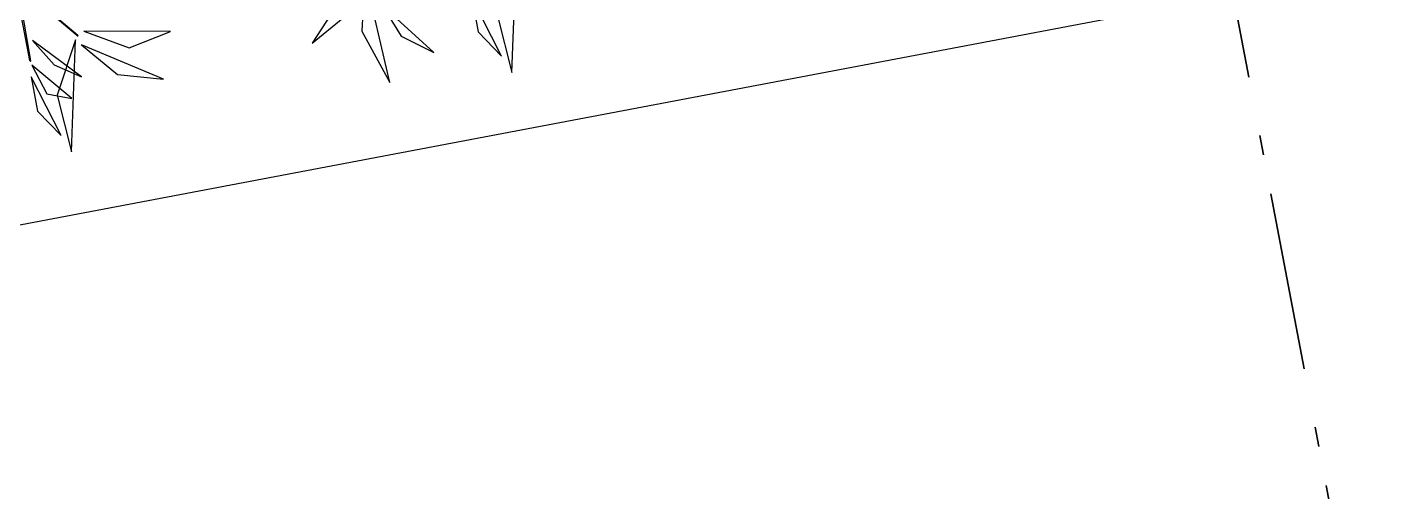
# Model space of a CAD drawing. Header units: centimetres. Extents: x 197412 to 267601, y -375791 to -305433.
# Drawn here: x 204900 to 207327, y -318120 to -317292 of the extents above; entities that cross this region are included whole.
import ezdxf

# ---------------------------------------------------------------- set-up
doc = ezdxf.new("R2010")
doc.units = ezdxf.units.CM
doc.linetypes.add('Style de ligne -6', pattern=[1.04164, 0.625, -0.20828, 0.06943, -0.13893])
doc.layers.add('3-BAT C-Niveau 0', color=250, linetype='Continuous')

# ---------------------------------------------------------------- blocks, each defined once
blk = doc.blocks.new('Groupe-244-1')
at = {"linetype": 'Continuous', "flags": 128}
blk.add_lwpolyline([(12246.49, -44534.67), (12244.14, -44521.19), (12254.96, -44530.31), (12254.9, -44530.17), (12243.92, -44520.88), (12239.57, -44497.61), (12239.13, -44497.49), (12246.27, -44534.66), (12246.51, -44534.77), (12246.5, -44534.7)], dxfattribs=at)
at = {"linetype": 'Continuous'}
for points in [[(12333.05, -44516.81, -186.41), (12329.75, -44526.68, -187.61), (12332.31, -44536.78, -186.97), (12332.31, -44536.78, -186.97), (12333.05, -44516.81, -186.41)], [(12306.08, -44519.39, -223.19), (12305.51, -44529.39, -225.59), (12310.53, -44538.56, -225.79), (12310.53, -44538.56, -225.79), (12306.08, -44519.39, -223.19)], [(12306.08, -44519.39, -223.19), (12305.51, -44529.39, -225.59), (12310.53, -44538.56, -225.79), (12310.53, -44538.56, -225.79), (12306.08, -44519.39, -223.19)], [(12307.71, -44522.47, -214.21), (12300.03, -44526.44, -211.43), (12296.65, -44531.52, -206.15), (12296.65, -44531.52, -206.15), (12307.71, -44522.47, -214.21)], [(12325.14, -44523.42, -174.84), (12326.28, -44529.54, -175.45), (12330.46, -44533.86, -176.76), (12330.46, -44533.86, -176.76), (12325.14, -44523.42, -174.84)], [(12309.19, -44524.82, -215.73), (12312.54, -44530.3, -216.78), (12318.37, -44533.23, -215.22), (12318.37, -44533.23, -215.22), (12309.19, -44524.82, -215.73)], [(12309.19, -44524.82, -215.73), (12312.54, -44530.3, -216.78), (12318.37, -44533.23, -215.22), (12318.37, -44533.23, -215.22), (12309.19, -44524.82, -215.73)], [(12246.8, -44531.08, -186.97), (12250.64, -44535.39, -187.38), (12255.53, -44537.56, -185.5), (12255.53, -44537.56, -185.5), (12246.8, -44531.08, -186.97)], [(12254.46, -44530.95, -186.41), (12251.16, -44540.82, -187.61), (12253.72, -44550.92, -186.97), (12253.72, -44550.92, -186.97), (12254.46, -44530.95, -186.41)], [(12255.96, -44529.4, -182.25), (12264.03, -44532.38, -178.08), (12271.42, -44529.47, -173.29), (12271.42, -44529.47, -173.29), (12255.96, -44529.4, -182.25)], [(12255.55, -44531.86, -186.4), (12261.94, -44537.1, -186.75), (12270.14, -44537.94, -187), (12270.14, -44537.94, -187), (12255.55, -44531.86, -186.4)], [(12246.68, -44535.49, -174.58), (12249.32, -44540.58, -172.2), (12253.82, -44541.4, -168.43), (12253.82, -44541.4, -168.43), (12246.68, -44535.49, -174.58)], [(12246.55, -44537.56, -174.84), (12247.69, -44543.69, -175.45), (12251.87, -44548, -176.76), (12251.87, -44548, -176.76), (12246.55, -44537.56, -174.84)]]:
    blk.add_polyline3d(points, dxfattribs=at)
blk = doc.blocks.new('Groupe-249-1')
blk.add_blockref('Groupe-244-1', (0, 0))
blk = doc.blocks.new('Groupe-379-1')
at = {"linetype": 'Style de ligne -6', "lineweight": 35, "ltscale": 50.8}
blk.add_line((12457.88, -44506.39), (12485.42, -44651.77), dxfattribs=at)

msp = doc.modelspace()

# ---------------------------------------------------------------- linework, layer by layer
at = {"layer": '3-BAT C-Niveau 0', "flags": 128}
msp.add_lwpolyline([(205565, -320010.2), (213361.5, -318533.7), (212905.6, -316126.6), (201192.4, -318344.7), (203611.5, -331182.8), (207540.1, -330438.1), (206580.6, -325371.5), (204123.9, -325836.8), (203379.6, -321906.6), (205836.1, -321441.4)], close=True, dxfattribs=at)

# ---------------------------------------------------------------- block references
at = {"layer": '3-BAT C-Niveau 0', "xscale": 10, "yscale": 10, "zscale": 10}
for name in ['Groupe-249-1', 'Groupe-379-1']:
    msp.add_blockref(name, (82441.7, 127994.6), dxfattribs=at)

doc.saveas('drawing.dxf')
